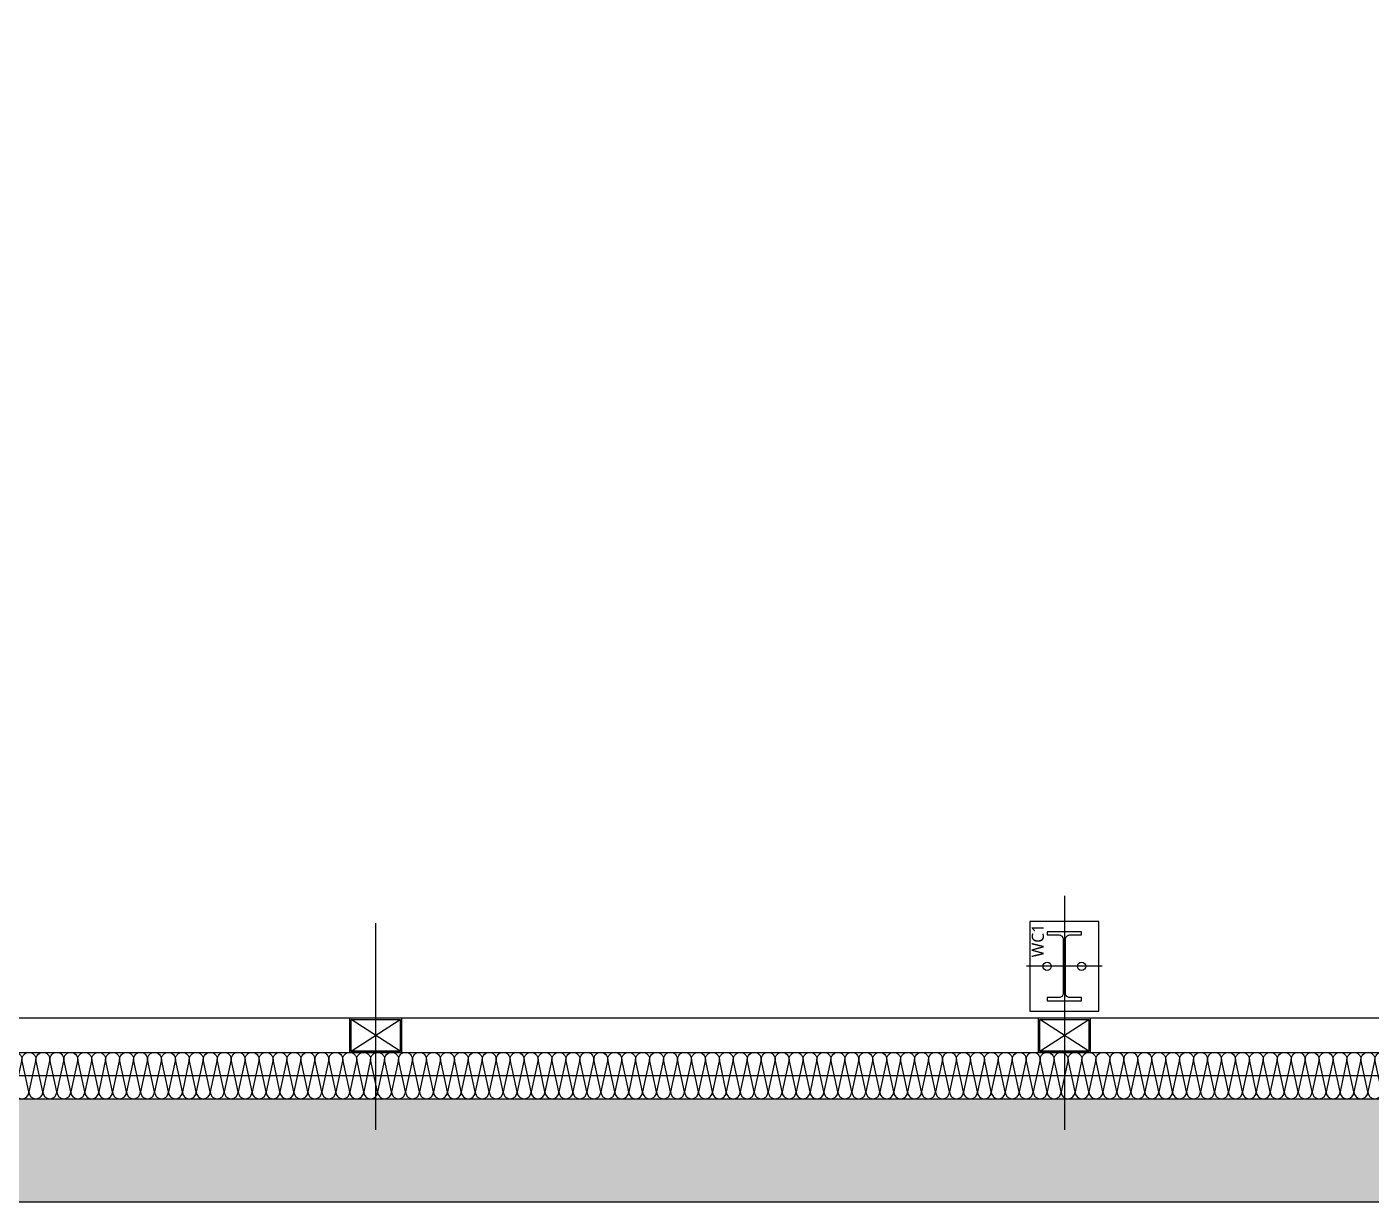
# Model space of a CAD drawing. Header units: millimetres. Extents: x 9 to 147, y 4 to 115.
# Drawn here: x 58.487 to 62.391, y 42.165 to 45.578 of the extents above; entities that cross this region are included whole.
import ezdxf

# ---------------------------------------------------------------- set-up
doc = ezdxf.new("R2010")
doc.units = ezdxf.units.MM
doc.header["$LTSCALE"] = 200
doc.layers.get('DEFPOINTS').update_dxf_attribs({"color": 137})
doc.layers.add('AREA', color=30, linetype='Continuous', plot=False)
doc.layers.add('XR-PLAN$0$TEMP', color=171, linetype='Continuous', plot=False)
for name, color, linetype in [('XR-PLAN$0$AA-WAXM-FRAM', 252, 'Continuous'), ('XR-PLAN$0$ELE-6', 252, 'Continuous'), ('XR-PLAN$0$ELE-7', 252, 'Continuous'), ('XR-PLAN$0$HAT-BRICK', 252, 'Continuous'), ('XR-PLAN$0$HAT-INS', 252, 'Continuous'), ('XR-PLAN$0$STEEL BASE', 252, 'Continuous'), ('XR-PLAN$0$WAL', 252, 'Continuous'), ('XR-PLAN$0$메탈판넬-2', 252, 'Continuous'), ('XR-PLAN$0$방화', 252, 'Continuous')]:
    doc.layers.add(name, color=color, linetype=linetype)
doc.styles.add('XR-PLAN$0$스타일1', font='MALGUN_0.TTF')

# ---------------------------------------------------------------- blocks, each defined once
blk = doc.blocks.new('*U84')
at = {"layer": 'XR-PLAN$0$HAT-INS'}
for points in [[(-35657, 0, -0.414214), (-35672, 15), (-35657, 85, 1), (-35687, 85), (-35672, 15, -0.414214), (-35687, 0, 0.414214)], [(-35627, 0, -0.414214), (-35642, 15), (-35627, 85, 1), (-35657, 85), (-35642, 15, -0.414214), (-35657, 0, 0.414214)], [(-35597, 0, -0.414214), (-35612, 15), (-35597, 85, 1), (-35627, 85), (-35612, 15, -0.414214), (-35627, 0, 0.414214)], [(-35567, 0, -0.414214), (-35582, 15), (-35567, 85, 1), (-35597, 85), (-35582, 15, -0.414214), (-35597, 0, 0.414214)], [(-35537, 0, -0.414214), (-35552, 15), (-35537, 85, 1), (-35567, 85), (-35552, 15, -0.414214), (-35567, 0, 0.414214)], [(-35507, 0, -0.414214), (-35522, 15), (-35507, 85, 1), (-35537, 85), (-35522, 15, -0.414214), (-35537, 0, 0.414214)], [(-35477, 0, -0.414214), (-35492, 15), (-35477, 85, 1), (-35507, 85), (-35492, 15, -0.414214), (-35507, 0, 0.414214)], [(-35447, 0, -0.414214), (-35462, 15), (-35447, 85, 1), (-35477, 85), (-35462, 15, -0.414214), (-35477, 0, 0.414214)], [(-35417, 0, -0.414214), (-35432, 15), (-35417, 85, 1), (-35447, 85), (-35432, 15, -0.414214), (-35447, 0, 0.414214)], [(-35387, 0, -0.414214), (-35402, 15), (-35387, 85, 1), (-35417, 85), (-35402, 15, -0.414214), (-35417, 0, 0.414214)], [(-35357, 0, -0.414214), (-35372, 15), (-35357, 85, 1), (-35387, 85), (-35372, 15, -0.414214), (-35387, 0, 0.414214)], [(-35327, 0, -0.414214), (-35342, 15), (-35327, 85, 1), (-35357, 85), (-35342, 15, -0.414214), (-35357, 0, 0.414214)], [(-35297, 0, -0.414214), (-35312, 15), (-35297, 85, 1), (-35327, 85), (-35312, 15, -0.414214), (-35327, 0, 0.414214)], [(-35267, 0, -0.414214), (-35282, 15), (-35267, 85, 1), (-35297, 85), (-35282, 15, -0.414214), (-35297, 0, 0.414214)], [(-35237, 0, -0.414214), (-35252, 15), (-35237, 85, 1), (-35267, 85), (-35252, 15, -0.414214), (-35267, 0, 0.414214)], [(-35207, 0, -0.414214), (-35222, 15), (-35207, 85, 1), (-35237, 85), (-35222, 15, -0.414214), (-35237, 0, 0.414214)], [(-35177, 0, -0.414214), (-35192, 15), (-35177, 85, 1), (-35207, 85), (-35192, 15, -0.414214), (-35207, 0, 0.414214)], [(-35147, 0, -0.414214), (-35162, 15), (-35147, 85, 1), (-35177, 85), (-35162, 15, -0.414214), (-35177, 0, 0.414214)], [(-35117, 0, -0.414214), (-35132, 15), (-35117, 85, 1), (-35147, 85), (-35132, 15, -0.414214), (-35147, 0, 0.414214)], [(-35087, 0, -0.414214), (-35102, 15), (-35087, 85, 1), (-35117, 85), (-35102, 15, -0.414214), (-35117, 0, 0.414214)], [(-35057, 0, -0.414214), (-35072, 15), (-35057, 85, 1), (-35087, 85), (-35072, 15, -0.414214), (-35087, 0, 0.414214)], [(-35027, 0, -0.414214), (-35042, 15), (-35027, 85, 1), (-35057, 85), (-35042, 15, -0.414214), (-35057, 0, 0.414214)], [(-34997, 0, -0.414214), (-35012, 15), (-34997, 85, 1), (-35027, 85), (-35012, 15, -0.414214), (-35027, 0, 0.414214)], [(-34967, 0, -0.414214), (-34982, 15), (-34967, 85, 1), (-34997, 85), (-34982, 15, -0.414214), (-34997, 0, 0.414214)], [(-34937, 0, -0.414214), (-34952, 15), (-34937, 85, 1), (-34967, 85), (-34952, 15, -0.414214), (-34967, 0, 0.414214)], [(-34907, 0, -0.414214), (-34922, 15), (-34907, 85, 1), (-34937, 85), (-34922, 15, -0.414214), (-34937, 0, 0.414214)], [(-34877, 0, -0.414214), (-34892, 15), (-34877, 85, 1), (-34907, 85), (-34892, 15, -0.414214), (-34907, 0, 0.414214)], [(-34847, 0, -0.414214), (-34862, 15), (-34847, 85, 1), (-34877, 85), (-34862, 15, -0.414214), (-34877, 0, 0.414214)], [(-34817, 0, -0.414214), (-34832, 15), (-34817, 85, 1), (-34847, 85), (-34832, 15, -0.414214), (-34847, 0, 0.414214)], [(-34787, 0, -0.414214), (-34802, 15), (-34787, 85, 1), (-34817, 85), (-34802, 15, -0.414214), (-34817, 0, 0.414214)], [(-34757, 0, -0.414214), (-34772, 15), (-34757, 85, 1), (-34787, 85), (-34772, 15, -0.414214), (-34787, 0, 0.414214)], [(-34727, 0, -0.414214), (-34742, 15), (-34727, 85, 1), (-34757, 85), (-34742, 15, -0.414214), (-34757, 0, 0.414214)], [(-34697, 0, -0.414214), (-34712, 15), (-34697, 85, 1), (-34727, 85), (-34712, 15, -0.414214), (-34727, 0, 0.414214)], [(-34667, 0, -0.414214), (-34682, 15), (-34667, 85, 1), (-34697, 85), (-34682, 15, -0.414214), (-34697, 0, 0.414214)], [(-34637, 0, -0.414214), (-34652, 15), (-34637, 85, 1), (-34667, 85), (-34652, 15, -0.414214), (-34667, 0, 0.414214)], [(-34607, 0, -0.414214), (-34622, 15), (-34607, 85, 1), (-34637, 85), (-34622, 15, -0.414214), (-34637, 0, 0.414214)], [(-34577, 0, -0.414214), (-34592, 15), (-34577, 85, 1), (-34607, 85), (-34592, 15, -0.414214), (-34607, 0, 0.414214)], [(-34547, 0, -0.414214), (-34562, 15), (-34547, 85, 1), (-34577, 85), (-34562, 15, -0.414214), (-34577, 0, 0.414214)], [(-34517, 0, -0.414214), (-34532, 15), (-34517, 85, 1), (-34547, 85), (-34532, 15, -0.414214), (-34547, 0, 0.414214)], [(-34487, 0, -0.414214), (-34502, 15), (-34487, 85, 1), (-34517, 85), (-34502, 15, -0.414214), (-34517, 0, 0.414214)], [(-34457, 0, -0.414214), (-34472, 15), (-34457, 85, 1), (-34487, 85), (-34472, 15, -0.414214), (-34487, 0, 0.414214)], [(-34427, 0, -0.414214), (-34442, 15), (-34427, 85, 1), (-34457, 85), (-34442, 15, -0.414214), (-34457, 0, 0.414214)], [(-34397, 0, -0.414214), (-34412, 15), (-34397, 85, 1), (-34427, 85), (-34412, 15, -0.414214), (-34427, 0, 0.414214)], [(-34367, 0, -0.414214), (-34382, 15), (-34367, 85, 1), (-34397, 85), (-34382, 15, -0.414214), (-34397, 0, 0.414214)], [(-34337, 0, -0.414214), (-34352, 15), (-34337, 85, 1), (-34367, 85), (-34352, 15, -0.414214), (-34367, 0, 0.414214)], [(-34307, 0, -0.414214), (-34322, 15), (-34307, 85, 1), (-34337, 85), (-34322, 15, -0.414214), (-34337, 0, 0.414214)], [(-34277, 0, -0.414214), (-34292, 15), (-34277, 85, 1), (-34307, 85), (-34292, 15, -0.414214), (-34307, 0, 0.414214)], [(-34247, 0, -0.414214), (-34262, 15), (-34247, 85, 1), (-34277, 85), (-34262, 15, -0.414214), (-34277, 0, 0.414214)], [(-34217, 0, -0.414214), (-34232, 15), (-34217, 85, 1), (-34247, 85), (-34232, 15, -0.414214), (-34247, 0, 0.414214)], [(-34187, 0, -0.414214), (-34202, 15), (-34187, 85, 1), (-34217, 85), (-34202, 15, -0.414214), (-34217, 0, 0.414214)], [(-34157, 0, -0.414214), (-34172, 15), (-34157, 85, 1), (-34187, 85), (-34172, 15, -0.414214), (-34187, 0, 0.414214)], [(-34127, 0, -0.414214), (-34142, 15), (-34127, 85, 1), (-34157, 85), (-34142, 15, -0.414214), (-34157, 0, 0.414214)], [(-34097, 0, -0.414214), (-34112, 15), (-34097, 85, 1), (-34127, 85), (-34112, 15, -0.414214), (-34127, 0, 0.414214)], [(-34067, 0, -0.414214), (-34082, 15), (-34067, 85, 1), (-34097, 85), (-34082, 15, -0.414214), (-34097, 0, 0.414214)], [(-34037, 0, -0.414214), (-34052, 15), (-34037, 85, 1), (-34067, 85), (-34052, 15, -0.414214), (-34067, 0, 0.414214)], [(-34007, 0, -0.414214), (-34022, 15), (-34007, 85, 1), (-34037, 85), (-34022, 15, -0.414214), (-34037, 0, 0.414214)], [(-33977, 0, -0.414214), (-33992, 15), (-33977, 85, 1), (-34007, 85), (-33992, 15, -0.414214), (-34007, 0, 0.414214)], [(-33947, 0, -0.414214), (-33962, 15), (-33947, 85, 1), (-33977, 85), (-33962, 15, -0.414214), (-33977, 0, 0.414214)], [(-33917, 0, -0.414214), (-33932, 15), (-33917, 85, 1), (-33947, 85), (-33932, 15, -0.414214), (-33947, 0, 0.414214)], [(-33887, 0, -0.414214), (-33902, 15), (-33887, 85, 1), (-33917, 85), (-33902, 15, -0.414214), (-33917, 0, 0.414214)], [(-33857, 0, -0.414214), (-33872, 15), (-33857, 85, 1), (-33887, 85), (-33872, 15, -0.414214), (-33887, 0, 0.414214)], [(-33827, 0, -0.414214), (-33842, 15), (-33827, 85, 1), (-33857, 85), (-33842, 15, -0.414214), (-33857, 0, 0.414214)], [(-33797, 0, -0.414214), (-33812, 15), (-33797, 85, 1), (-33827, 85), (-33812, 15, -0.414214), (-33827, 0, 0.414214)], [(-33767, 0, -0.414214), (-33782, 15), (-33767, 85, 1), (-33797, 85), (-33782, 15, -0.414214), (-33797, 0, 0.414214)], [(-33737, 0, -0.414214), (-33752, 15), (-33737, 85, 1), (-33767, 85), (-33752, 15, -0.414214), (-33767, 0, 0.414214)], [(-33707, 0, -0.414214), (-33722, 15), (-33707, 85, 1), (-33737, 85), (-33722, 15, -0.414214), (-33737, 0, 0.414214)], [(-33677, 0, -0.414214), (-33692, 15), (-33677, 85, 1), (-33707, 85), (-33692, 15, -0.414214), (-33707, 0, 0.414214)], [(-33647, 0, -0.414214), (-33662, 15), (-33647, 85, 1), (-33677, 85), (-33662, 15, -0.414214), (-33677, 0, 0.414214)], [(-33617, 0, -0.414214), (-33632, 15), (-33617, 85, 1), (-33647, 85), (-33632, 15, -0.414214), (-33647, 0, 0.414214)], [(-33587, 0, -0.414214), (-33602, 15), (-33587, 85, 1), (-33617, 85), (-33602, 15, -0.414214), (-33617, 0, 0.414214)], [(-33557, 0, -0.414214), (-33572, 15), (-33557, 85, 1), (-33587, 85), (-33572, 15, -0.414214), (-33587, 0, 0.414214)], [(-33527, 0, -0.414214), (-33542, 15), (-33527, 85, 1), (-33557, 85), (-33542, 15, -0.414214), (-33557, 0, 0.414214)], [(-33497, 0, -0.414214), (-33512, 15), (-33497, 85, 1), (-33527, 85), (-33512, 15, -0.414214), (-33527, 0, 0.414214)], [(-33467, 0, -0.414214), (-33482, 15), (-33467, 85, 1), (-33497, 85), (-33482, 15, -0.414214), (-33497, 0, 0.414214)], [(-33437, 0, -0.414214), (-33452, 15), (-33437, 85, 1), (-33467, 85), (-33452, 15, -0.414214), (-33467, 0, 0.414214)], [(-33407, 0, -0.414214), (-33422, 15), (-33407, 85, 1), (-33437, 85), (-33422, 15, -0.414214), (-33437, 0, 0.414214)], [(-33377, 0, -0.414214), (-33392, 15), (-33377, 85, 1), (-33407, 85), (-33392, 15, -0.414214), (-33407, 0, 0.414214)], [(-33347, 0, -0.414214), (-33362, 15), (-33347, 85, 1), (-33377, 85), (-33362, 15, -0.414214), (-33377, 0, 0.414214)], [(-33317, 0, -0.414214), (-33332, 15), (-33317, 85, 1), (-33347, 85), (-33332, 15, -0.414214), (-33347, 0, 0.414214)], [(-33287, 0, -0.414214), (-33302, 15), (-33287, 85, 1), (-33317, 85), (-33302, 15, -0.414214), (-33317, 0, 0.414214)], [(-33257, 0, -0.414214), (-33272, 15), (-33257, 85, 1), (-33287, 85), (-33272, 15, -0.414214), (-33287, 0, 0.414214)], [(-33227, 0, -0.414214), (-33242, 15), (-33227, 85, 1), (-33257, 85), (-33242, 15, -0.414214), (-33257, 0, 0.414214)], [(-33197, 0, -0.414214), (-33212, 15), (-33197, 85, 1), (-33227, 85), (-33212, 15, -0.414214), (-33227, 0, 0.414214)], [(-33167, 0, -0.414214), (-33182, 15), (-33167, 85, 1), (-33197, 85), (-33182, 15, -0.414214), (-33197, 0, 0.414214)], [(-33137, 0, -0.414214), (-33152, 15), (-33137, 85, 1), (-33167, 85), (-33152, 15, -0.414214), (-33167, 0, 0.414214)], [(-33107, 0, -0.414214), (-33122, 15), (-33107, 85, 1), (-33137, 85), (-33122, 15, -0.414214), (-33137, 0, 0.414214)], [(-33077, 0, -0.414214), (-33092, 15), (-33077, 85, 1), (-33107, 85), (-33092, 15, -0.414214), (-33107, 0, 0.414214)], [(-33047, 0, -0.414214), (-33062, 15), (-33047, 85, 1), (-33077, 85), (-33062, 15, -0.414214), (-33077, 0, 0.414214)], [(-33017, 0, -0.414214), (-33032, 15), (-33017, 85, 1), (-33047, 85), (-33032, 15, -0.414214), (-33047, 0, 0.414214)], [(-32987, 0, -0.414214), (-33002, 15), (-32987, 85, 1), (-33017, 85), (-33002, 15, -0.414214), (-33017, 0, 0.414214)], [(-32957, 0, -0.414214), (-32972, 15), (-32957, 85, 1), (-32987, 85), (-32972, 15, -0.414214), (-32987, 0, 0.414214)], [(-32927, 0, -0.414214), (-32942, 15), (-32927, 85, 1), (-32957, 85), (-32942, 15, -0.414214), (-32957, 0, 0.414214)], [(-32897, 0, -0.414214), (-32912, 15), (-32897, 85, 1), (-32927, 85), (-32912, 15, -0.414214), (-32927, 0, 0.414214)], [(-32867, 0, -0.414214), (-32882, 15), (-32867, 85, 1), (-32897, 85), (-32882, 15, -0.414214), (-32897, 0, 0.414214)], [(-32837, 0, -0.414214), (-32852, 15), (-32837, 85, 1), (-32867, 85), (-32852, 15, -0.414214), (-32867, 0, 0.414214)], [(-32807, 0, -0.414214), (-32822, 15), (-32807, 85, 1), (-32837, 85), (-32822, 15, -0.414214), (-32837, 0, 0.414214)], [(-32777, 0, -0.414214), (-32792, 15), (-32777, 85, 1), (-32807, 85), (-32792, 15, -0.414214), (-32807, 0, 0.414214)], [(-32747, 0, -0.414214), (-32762, 15), (-32747, 85, 1), (-32777, 85), (-32762, 15, -0.414214), (-32777, 0, 0.414214)]]:
    blk.add_lwpolyline(points, format="xyb", dxfattribs=at)
blk = doc.blocks.new('XR-PLAN$0$SQ-PIPE-100X100X4.5TS')
at = {"layer": 'XR-PLAN$0$AA-WAXM-FRAM'}
for p, q in [((-71, 4), (71, 96)), ((71, 4), (-71, 96))]:
    blk.add_line(p, q, dxfattribs=at)
for points in [[(75, 0), (75, 100), (-75, 100), (-75, 0)], [(71, 4), (71, 96), (-71, 96), (-71, 4)]]:
    blk.add_lwpolyline(points, close=True, dxfattribs=at)
at = {"layer": 'XR-PLAN$0$방화'}
blk.add_lwpolyline([(0, 375), (0, -225)], dxfattribs=at)
blk = doc.blocks.new('XR-PLAN$0$X-PIPE-1PL')
at = {"layer": 'XR-PLAN$0$메탈판넬-2', "xscale": -1}
for p in [(18000, -43300), (20000, -43300)]:
    blk.add_blockref('XR-PLAN$0$SQ-PIPE-100X100X4.5TS', p, dxfattribs=at)
blk = doc.blocks.new('XR-PLAN$0$S-WC1')
at = {"layer": 'DEFPOINTS'}
for p, q in [((0, 205), (0, -199)), ((110, 0), (-110, 0))]:
    blk.add_line(p, q, dxfattribs=at)
at = {"layer": 'XR-PLAN$0$STEEL BASE'}
blk.add_lwpolyline([(100, 130), (-100, 130), (-100, -130), (100, -130)], close=True, dxfattribs=at)
for centre in [(-50, 0), (50, 0)]:
    blk.add_circle(centre, 12, dxfattribs=at)
at = {"layer": 'XR-PLAN$0$WAL'}
blk.add_lwpolyline([(50, -100), (50, -91), (16, -91, -0.414214), (3, -78), (3, 78, -0.414214), (16, 91), (50, 91), (50, 100), (-50, 100), (-50, 91), (-16, 91, -0.414214), (-3, 78), (-3, -78, -0.414214), (-16, -91), (-50, -91), (-50, -100)], format="xyb", close=True, dxfattribs=at)
at = {"layer": 'XR-PLAN$0$TEMP', "style": 'XR-PLAN$0$스타일1'}
blk.add_text('WC1', height=35, rotation=90, dxfattribs=at).set_placement((-59.6, 26))
blk = doc.blocks.new('XR-PLAN$0$x-stu-1Fcol')
blk.add_blockref('XR-PLAN$0$S-WC1', (20000, -43050))

msp = doc.modelspace()

# ---------------------------------------------------------------- hatches: boundary and pattern name
at = {"layer": 'XR-PLAN$0$HAT-BRICK'}
h = msp.add_hatch(dxfattribs=at)
h.set_pattern_fill('GRAVEL', color=256, scale=0.01)
h.paths.add_polyline_path([(52.9, 42.4652), (72.9, 42.4652), (72.9, 42.1652), (52.9, 42.1652)])

# ---------------------------------------------------------------- linework, layer by layer
at = {"layer": 'AREA'}
msp.add_lwpolyline([(113.1675, 86.2675), (41.1325, 86.2675), (41.1325, 42.5327), (113.1675, 42.5327)], close=True, dxfattribs=at)
at = {"layer": 'XR-PLAN$0$AA-WAXM-FRAM'}
msp.add_line((53.17, 42.7), (72, 42.7), dxfattribs=at)
at = {"layer": 'XR-PLAN$0$ELE-6'}
for p, q in [((52.9, 42.6), (65.5, 42.6)), ((52.9, 42.465), (67, 42.465))]:
    msp.add_line(p, q, dxfattribs=at)
at = {"layer": 'XR-PLAN$0$ELE-7'}
msp.add_lwpolyline([(52.9, 42.4652), (72.9, 42.4652), (72.9, 42.1652), (52.9, 42.1652)], close=True, dxfattribs=at)

# ---------------------------------------------------------------- block references
at = {"xscale": 0.001, "yscale": 0.001, "zscale": 0.001}
for name in ['XR-PLAN$0$X-PIPE-1PL', 'XR-PLAN$0$x-stu-1Fcol']:
    msp.add_blockref(name, (41.5, 85.9), dxfattribs=at)
at = {"layer": 'XR-PLAN$0$HAT-INS', "xscale": 0.00135, "yscale": 0.00135, "zscale": 0.00135, "rotation": 180}
msp.add_blockref('*U84', (14.2445, 42.6), dxfattribs=at)

doc.saveas('drawing.dxf')
